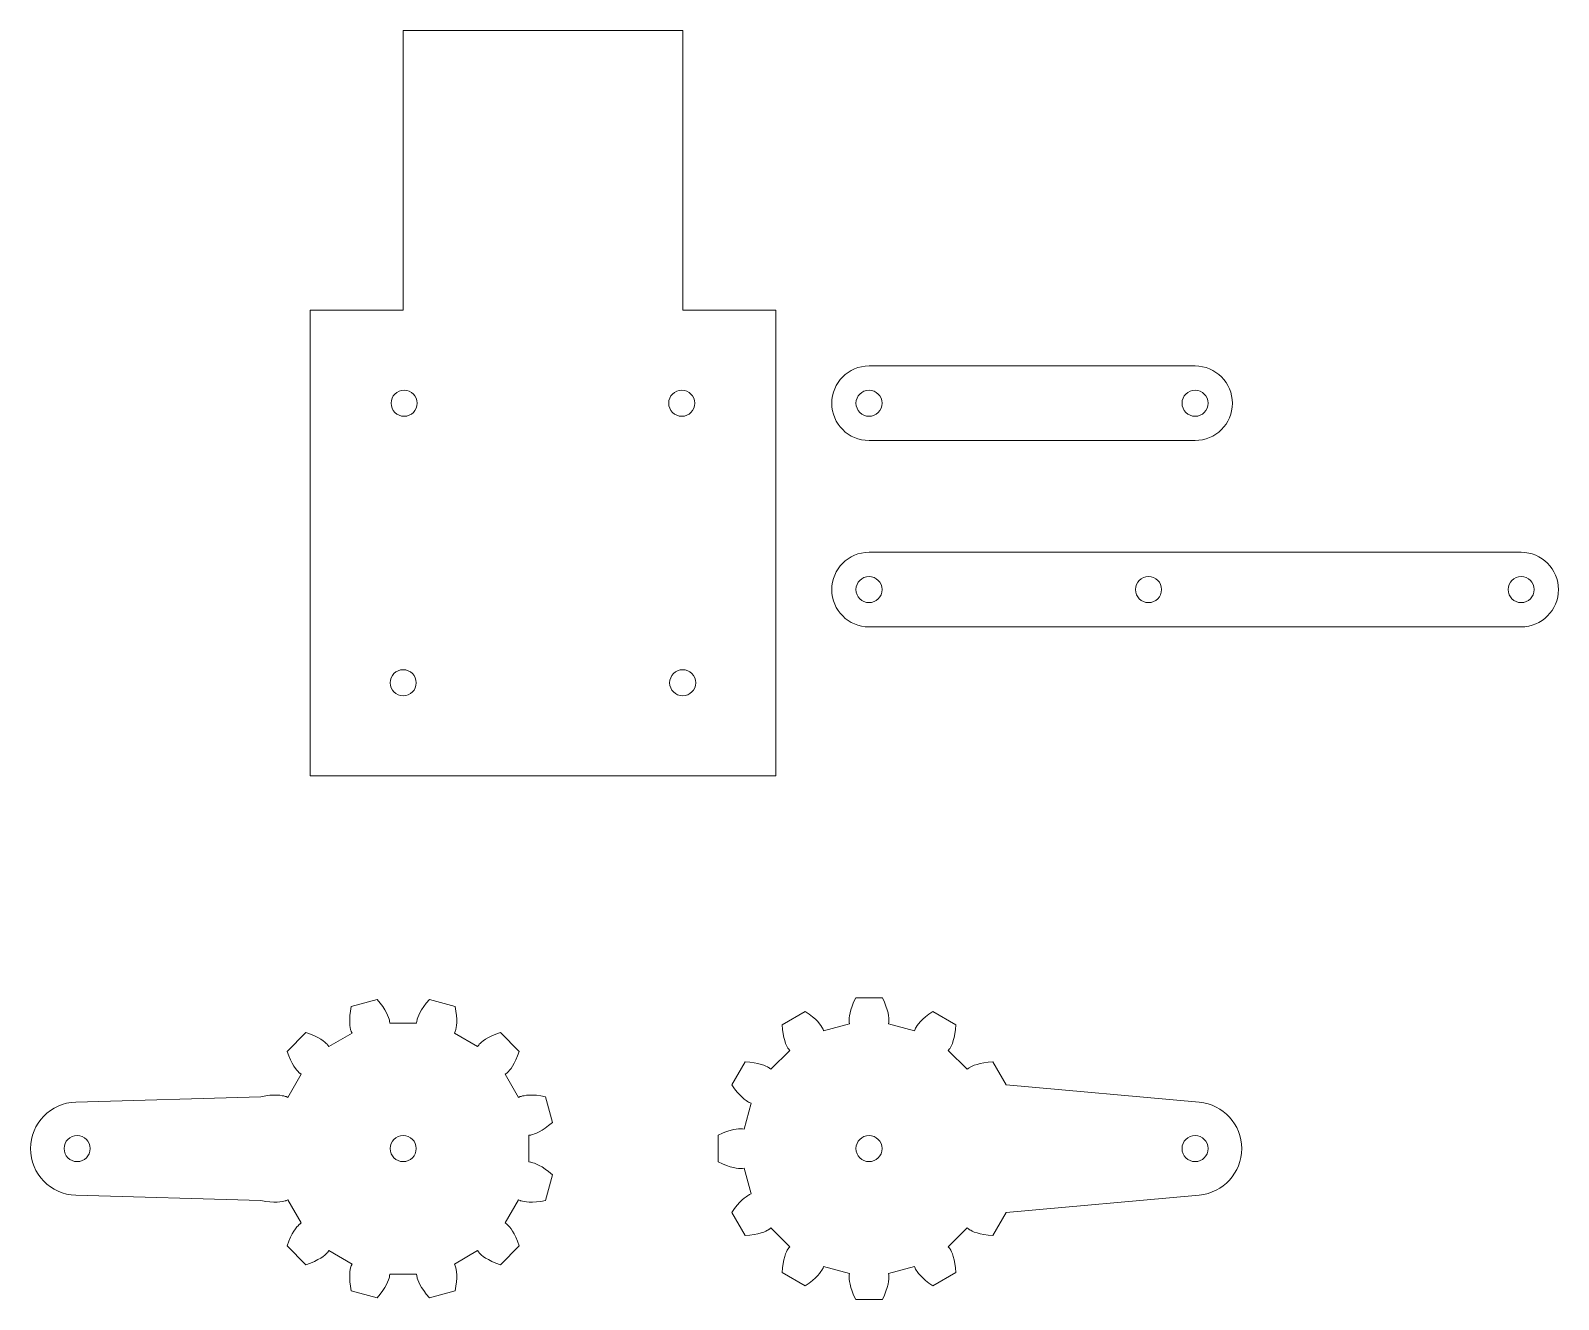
# Model space of a CAD drawing. Extents: x -40 to 124, y -16 to 120.
import ezdxf

# ---------------------------------------------------------------- set-up
doc = ezdxf.new("R2010")
doc.units = 0
doc.layers.get('0').update_dxf_attribs({"lineweight": 0, "true_color": 0xffffff})

msp = doc.modelspace()

# ---------------------------------------------------------------- linework, layer by layer
for p, q in [((0, 90), (0, 120)), ((0, 120), (30, 120)), ((30, 120), (30, 90)), ((-10, 90), (0, 90)), ((-10, 40), (-10, 90)), ((30, 90), (40, 90)), ((40, 90), (40, 40)), ((85, 84), (50, 84)), ((50, 76), (85, 76)), ((50, 64), (120, 64)), ((120, 56), (50, 56)), ((40, 40), (-10, 40)), ((-5.66, 14.76), (-5.57, 15.27)), ((-2.81, 16.01), (-5.57, 15.27)), ((-2.47, 15.61), (-2.81, 16.01)), ((-2.2, 15.24), (-2.47, 15.61)), ((-1.97, 14.9), (-2.2, 15.24)), ((-1.8, 14.59), (-1.97, 14.9)), ((1.8, 14.59), (1.97, 14.9)), ((1.97, 14.9), (2.2, 15.24)), ((2.2, 15.24), (2.47, 15.61)), ((2.47, 15.61), (2.81, 16.01)), ((5.57, 15.27), (2.81, 16.01)), ((5.66, 14.76), (5.57, 15.27)), ((47.96, 14.56), (48.05, 14.9)), ((48.05, 14.9), (48.18, 15.29)), ((48.18, 15.29), (48.35, 15.72)), ((48.35, 15.72), (48.57, 16.19)), ((51.43, 16.19), (48.57, 16.19)), ((51.65, 15.72), (51.43, 16.19)), ((51.82, 15.29), (51.65, 15.72)), ((51.95, 14.9), (51.82, 15.29)), ((52.04, 14.56), (51.95, 14.9)), ((-5.74, 13.89), (-5.72, 14.3)), ((-5.74, 13.53), (-5.74, 13.89)), ((-5.72, 13.23), (-5.74, 13.53)), ((-5.72, 14.3), (-5.66, 14.76)), ((-5.68, 12.99), (-5.72, 13.23)), ((-1.67, 14.32), (-1.8, 14.59)), ((-1.57, 14.09), (-1.67, 14.32)), ((-1.51, 13.91), (-1.57, 14.09)), ((-1.48, 13.78), (-1.51, 13.91)), ((-1.46, 13.7), (-1.48, 13.78)), ((-1.46, 13.67), (-1.46, 13.7)), ((-1.46, 13.67), (-1.43, 13.47)), ((1.43, 13.47), (-1.43, 13.47)), ((1.46, 13.67), (1.43, 13.47)), ((1.46, 13.7), (1.48, 13.78)), ((1.46, 13.67), (1.46, 13.7)), ((1.48, 13.78), (1.51, 13.91)), ((1.51, 13.91), (1.57, 14.09)), ((1.57, 14.09), (1.67, 14.32)), ((1.67, 14.32), (1.8, 14.59)), ((5.72, 14.3), (5.66, 14.76)), ((5.68, 12.99), (5.72, 13.23)), ((5.74, 13.89), (5.72, 14.3)), ((5.72, 13.23), (5.74, 13.53)), ((5.74, 13.53), (5.74, 13.89)), ((43.14, 14.73), (40.67, 13.3)), ((40.71, 12.79), (40.67, 13.3)), ((43.57, 14.44), (43.14, 14.73)), ((43.93, 14.15), (43.57, 14.44)), ((44.24, 13.88), (43.93, 14.15)), ((44.49, 13.63), (44.24, 13.88)), ((44.68, 13.4), (44.49, 13.63)), ((44.83, 13.2), (44.68, 13.4)), ((44.94, 13.05), (44.83, 13.2)), ((47.9, 13.39), (45.13, 12.64)), ((47.86, 13.83), (47.87, 14.02)), ((47.86, 13.69), (47.86, 13.83)), ((47.86, 13.61), (47.86, 13.69)), ((47.87, 13.58), (47.86, 13.61)), ((47.87, 14.02), (47.9, 14.26)), ((47.87, 13.58), (47.9, 13.39)), ((47.9, 14.26), (47.96, 14.56)), ((52.1, 14.26), (52.04, 14.56)), ((52.13, 14.02), (52.1, 14.26)), ((52.13, 13.58), (52.1, 13.39)), ((54.87, 12.64), (52.1, 13.39)), ((52.14, 13.83), (52.13, 14.02)), ((52.13, 13.58), (52.14, 13.61)), ((52.14, 13.69), (52.14, 13.83)), ((52.14, 13.61), (52.14, 13.69)), ((55.06, 13.05), (55.17, 13.2)), ((55.17, 13.2), (55.32, 13.4)), ((55.32, 13.4), (55.51, 13.63)), ((55.51, 13.63), (55.76, 13.88)), ((55.76, 13.88), (56.07, 14.15)), ((56.07, 14.15), (56.43, 14.44)), ((56.43, 14.44), (56.86, 14.73)), ((59.33, 13.3), (56.86, 14.73)), ((59.29, 12.79), (59.33, 13.3)), ((-10.44, 12.46), (-12.46, 10.44)), ((-9.95, 12.28), (-10.44, 12.46)), ((-9.52, 12.1), (-9.95, 12.28)), ((-9.16, 11.91), (-9.52, 12.1)), ((-8.85, 11.74), (-9.16, 11.91)), ((-8.6, 11.57), (-8.85, 11.74)), ((-8.41, 11.42), (-8.6, 11.57)), ((-5.49, 12.39), (-7.98, 10.95)), ((-5.65, 12.8), (-5.68, 12.99)), ((-5.61, 12.67), (-5.65, 12.8)), ((-5.59, 12.59), (-5.61, 12.67)), ((-5.58, 12.57), (-5.59, 12.59)), ((-5.58, 12.57), (-5.49, 12.39)), ((5.58, 12.57), (5.49, 12.39)), ((7.98, 10.95), (5.49, 12.39)), ((5.58, 12.57), (5.59, 12.59)), ((5.59, 12.59), (5.61, 12.67)), ((5.61, 12.67), (5.65, 12.8)), ((5.65, 12.8), (5.68, 12.99)), ((8.41, 11.42), (8.6, 11.57)), ((8.6, 11.57), (8.85, 11.74)), ((8.85, 11.74), (9.16, 11.91)), ((9.16, 11.91), (9.52, 12.1)), ((9.52, 12.1), (9.95, 12.28)), ((9.95, 12.28), (10.44, 12.46)), ((12.46, 10.44), (10.44, 12.46)), ((40.78, 12.33), (40.71, 12.79)), ((40.86, 11.93), (40.78, 12.33)), ((40.96, 11.59), (40.86, 11.93)), ((41.05, 11.3), (40.96, 11.59)), ((45.01, 12.93), (44.94, 13.05)), ((45.04, 12.86), (45.01, 12.93)), ((45.06, 12.83), (45.04, 12.86)), ((45.06, 12.83), (45.13, 12.64)), ((54.94, 12.83), (54.87, 12.64)), ((54.94, 12.83), (54.96, 12.86)), ((54.96, 12.86), (54.99, 12.93)), ((54.99, 12.93), (55.06, 13.05)), ((58.95, 11.3), (59.04, 11.59)), ((59.04, 11.59), (59.14, 11.93)), ((59.14, 11.93), (59.22, 12.33)), ((59.22, 12.33), (59.29, 12.79)), ((-12.28, 9.95), (-12.46, 10.44)), ((-12.1, 9.52), (-12.28, 9.95)), ((-8.27, 11.29), (-8.41, 11.42)), ((-8.17, 11.2), (-8.27, 11.29)), ((-8.11, 11.13), (-8.17, 11.2)), ((-8.1, 11.11), (-8.11, 11.13)), ((-8.1, 11.11), (-7.98, 10.95)), ((8.1, 11.11), (7.98, 10.95)), ((8.1, 11.11), (8.11, 11.13)), ((8.11, 11.13), (8.17, 11.2)), ((8.17, 11.2), (8.27, 11.29)), ((8.27, 11.29), (8.41, 11.42)), ((12.1, 9.52), (12.28, 9.95)), ((12.28, 9.95), (12.46, 10.44)), ((41.49, 10.54), (39.46, 8.51)), ((41.15, 11.08), (41.05, 11.3)), ((41.23, 10.91), (41.15, 11.08)), ((41.3, 10.79), (41.23, 10.91)), ((41.34, 10.72), (41.3, 10.79)), ((41.36, 10.7), (41.34, 10.72)), ((41.36, 10.7), (41.49, 10.54)), ((58.64, 10.7), (58.51, 10.54)), ((60.54, 8.51), (58.51, 10.54)), ((58.64, 10.7), (58.66, 10.72)), ((58.66, 10.72), (58.7, 10.79)), ((58.7, 10.79), (58.77, 10.91)), ((58.77, 10.91), (58.85, 11.08)), ((58.85, 11.08), (58.95, 11.3)), ((-11.91, 9.16), (-12.1, 9.52)), ((-11.74, 8.85), (-11.91, 9.16)), ((-11.57, 8.6), (-11.74, 8.85)), ((-11.42, 8.41), (-11.57, 8.6)), ((-11.29, 8.27), (-11.42, 8.41)), ((-11.2, 8.17), (-11.29, 8.27)), ((11.2, 8.17), (11.29, 8.27)), ((11.29, 8.27), (11.42, 8.41)), ((11.42, 8.41), (11.57, 8.6)), ((11.57, 8.6), (11.74, 8.85)), ((11.74, 8.85), (11.91, 9.16)), ((11.91, 9.16), (12.1, 9.52)), ((36.7, 9.33), (35.27, 6.86)), ((37.21, 9.29), (36.7, 9.33)), ((37.67, 9.22), (37.21, 9.29)), ((38.07, 9.14), (37.67, 9.22)), ((38.41, 9.04), (38.07, 9.14)), ((38.7, 8.95), (38.41, 9.04)), ((38.92, 8.85), (38.7, 8.95)), ((39.09, 8.77), (38.92, 8.85)), ((39.21, 8.7), (39.09, 8.77)), ((39.28, 8.66), (39.21, 8.7)), ((39.3, 8.64), (39.28, 8.66)), ((39.3, 8.64), (39.46, 8.51)), ((60.7, 8.64), (60.54, 8.51)), ((60.7, 8.64), (60.72, 8.66)), ((60.72, 8.66), (60.79, 8.7)), ((60.79, 8.7), (60.91, 8.77)), ((60.91, 8.77), (61.08, 8.85)), ((61.08, 8.85), (61.3, 8.95)), ((61.3, 8.95), (61.59, 9.04)), ((61.59, 9.04), (61.93, 9.14)), ((61.93, 9.14), (62.33, 9.22)), ((62.33, 9.22), (62.79, 9.29)), ((62.79, 9.29), (63.3, 9.33)), ((64.73, 6.86), (63.3, 9.33)), ((-10.95, 7.98), (-12.39, 5.49)), ((-11.13, 8.11), (-11.2, 8.17)), ((-11.11, 8.1), (-11.13, 8.11)), ((-11.11, 8.1), (-10.95, 7.98)), ((11.11, 8.1), (10.95, 7.98)), ((12.39, 5.49), (10.95, 7.98)), ((11.11, 8.1), (11.13, 8.11)), ((11.13, 8.11), (11.2, 8.17)), ((35.56, 6.43), (35.27, 6.86)), ((64.73, 6.86), (85.45, 4.98)), ((-15.27, 5.57), (-35.14, 5)), ((-14.76, 5.66), (-15.27, 5.57)), ((-14.3, 5.72), (-14.76, 5.66)), ((-13.89, 5.74), (-14.3, 5.72)), ((-13.53, 5.74), (-13.89, 5.74)), ((-13.23, 5.72), (-13.53, 5.74)), ((-12.99, 5.68), (-13.23, 5.72)), ((-12.8, 5.65), (-12.99, 5.68)), ((-12.67, 5.61), (-12.8, 5.65)), ((-12.59, 5.59), (-12.67, 5.61)), ((-12.57, 5.58), (-12.59, 5.59)), ((-12.57, 5.58), (-12.39, 5.49)), ((12.57, 5.58), (12.39, 5.49)), ((12.57, 5.58), (12.59, 5.59)), ((12.59, 5.59), (12.67, 5.61)), ((12.67, 5.61), (12.8, 5.65)), ((12.8, 5.65), (12.99, 5.68)), ((12.99, 5.68), (13.23, 5.72)), ((13.23, 5.72), (13.53, 5.74)), ((13.53, 5.74), (13.89, 5.74)), ((13.89, 5.74), (14.3, 5.72)), ((14.3, 5.72), (14.76, 5.66)), ((14.76, 5.66), (15.27, 5.57)), ((16.01, 2.81), (15.27, 5.57)), ((35.85, 6.07), (35.56, 6.43)), ((36.12, 5.76), (35.85, 6.07)), ((36.37, 5.51), (36.12, 5.76)), ((36.6, 5.32), (36.37, 5.51)), ((36.8, 5.17), (36.6, 5.32)), ((36.95, 5.06), (36.8, 5.17)), ((37.07, 4.99), (36.95, 5.06)), ((37.14, 4.96), (37.07, 4.99)), ((37.17, 4.94), (37.14, 4.96)), ((37.17, 4.94), (37.36, 4.87)), ((37.36, 4.87), (36.61, 2.1)), ((14.09, 1.57), (14.32, 1.67)), ((14.32, 1.67), (14.59, 1.8)), ((14.59, 1.8), (14.9, 1.97)), ((14.9, 1.97), (15.24, 2.2)), ((15.24, 2.2), (15.61, 2.47)), ((15.61, 2.47), (16.01, 2.81)), ((34.28, 1.65), (33.81, 1.43)), ((34.71, 1.82), (34.28, 1.65)), ((35.1, 1.95), (34.71, 1.82)), ((35.44, 2.04), (35.1, 1.95)), ((35.74, 2.1), (35.44, 2.04)), ((35.98, 2.13), (35.74, 2.1)), ((36.17, 2.14), (35.98, 2.13)), ((36.31, 2.14), (36.17, 2.14)), ((36.39, 2.14), (36.31, 2.14)), ((36.42, 2.13), (36.39, 2.14)), ((36.42, 2.13), (36.61, 2.1)), ((13.67, 1.46), (13.47, 1.43)), ((13.47, -1.43), (13.47, 1.43)), ((13.67, 1.46), (13.7, 1.46)), ((13.7, 1.46), (13.78, 1.48)), ((13.78, 1.48), (13.91, 1.51)), ((13.91, 1.51), (14.09, 1.57)), ((33.81, 1.43), (33.81, -1.43)), ((13.67, -1.46), (13.47, -1.43)), ((13.67, -1.46), (13.7, -1.46)), ((13.7, -1.46), (13.78, -1.48)), ((13.78, -1.48), (13.91, -1.51)), ((13.91, -1.51), (14.09, -1.57)), ((14.09, -1.57), (14.32, -1.67)), ((34.28, -1.65), (33.81, -1.43)), ((14.32, -1.67), (14.59, -1.8)), ((14.59, -1.8), (14.9, -1.97)), ((14.9, -1.97), (15.24, -2.2)), ((15.24, -2.2), (15.61, -2.47)), ((15.27, -5.57), (16.01, -2.81)), ((15.61, -2.47), (16.01, -2.81)), ((34.71, -1.82), (34.28, -1.65)), ((35.1, -1.95), (34.71, -1.82)), ((35.44, -2.04), (35.1, -1.95)), ((35.74, -2.1), (35.44, -2.04)), ((35.98, -2.13), (35.74, -2.1)), ((36.17, -2.14), (35.98, -2.13)), ((36.31, -2.14), (36.17, -2.14)), ((36.39, -2.14), (36.31, -2.14)), ((36.42, -2.13), (36.39, -2.14)), ((36.42, -2.13), (36.61, -2.1)), ((36.61, -2.1), (37.36, -4.87)), ((37.17, -4.94), (37.36, -4.87)), ((-15.27, -5.57), (-35.14, -5)), ((-14.76, -5.66), (-15.27, -5.57)), ((-14.3, -5.72), (-14.76, -5.66)), ((-13.89, -5.74), (-14.3, -5.72)), ((-13.53, -5.74), (-13.89, -5.74)), ((-13.23, -5.72), (-13.53, -5.74)), ((-12.99, -5.68), (-13.23, -5.72)), ((-12.8, -5.65), (-12.99, -5.68)), ((-12.67, -5.61), (-12.8, -5.65)), ((-12.59, -5.59), (-12.67, -5.61)), ((-12.57, -5.58), (-12.59, -5.59)), ((-12.57, -5.58), (-12.39, -5.49)), ((-12.39, -5.49), (-10.95, -7.98)), ((10.95, -7.98), (12.39, -5.49)), ((12.57, -5.58), (12.39, -5.49)), ((12.57, -5.58), (12.59, -5.59)), ((12.59, -5.59), (12.67, -5.61)), ((12.67, -5.61), (12.8, -5.65)), ((12.8, -5.65), (12.99, -5.68)), ((12.99, -5.68), (13.23, -5.72)), ((13.23, -5.72), (13.53, -5.74)), ((13.53, -5.74), (13.89, -5.74)), ((13.89, -5.74), (14.3, -5.72)), ((14.3, -5.72), (14.76, -5.66)), ((14.76, -5.66), (15.27, -5.57)), ((35.56, -6.43), (35.27, -6.86)), ((35.85, -6.07), (35.56, -6.43)), ((36.12, -5.76), (35.85, -6.07)), ((36.37, -5.51), (36.12, -5.76)), ((36.6, -5.32), (36.37, -5.51)), ((36.8, -5.17), (36.6, -5.32)), ((36.95, -5.06), (36.8, -5.17)), ((37.07, -4.99), (36.95, -5.06)), ((37.14, -4.96), (37.07, -4.99)), ((37.17, -4.94), (37.14, -4.96)), ((64.73, -6.86), (85.45, -4.98)), ((-11.2, -8.17), (-11.29, -8.27)), ((-11.13, -8.11), (-11.2, -8.17)), ((-11.11, -8.1), (-11.13, -8.11)), ((-11.11, -8.1), (-10.95, -7.98)), ((11.11, -8.1), (10.95, -7.98)), ((11.11, -8.1), (11.13, -8.11)), ((11.13, -8.11), (11.2, -8.17)), ((11.2, -8.17), (11.29, -8.27)), ((35.27, -6.86), (36.7, -9.33)), ((63.3, -9.33), (64.73, -6.86)), ((-12.1, -9.52), (-12.28, -9.95)), ((-11.91, -9.16), (-12.1, -9.52)), ((-11.74, -8.85), (-11.91, -9.16)), ((-11.57, -8.6), (-11.74, -8.85)), ((-11.42, -8.41), (-11.57, -8.6)), ((-11.29, -8.27), (-11.42, -8.41)), ((11.29, -8.27), (11.42, -8.41)), ((11.42, -8.41), (11.57, -8.6)), ((11.57, -8.6), (11.74, -8.85)), ((11.74, -8.85), (11.91, -9.16)), ((11.91, -9.16), (12.1, -9.52)), ((12.1, -9.52), (12.28, -9.95)), ((37.21, -9.29), (36.7, -9.33)), ((37.67, -9.22), (37.21, -9.29)), ((38.07, -9.14), (37.67, -9.22)), ((38.41, -9.04), (38.07, -9.14)), ((38.7, -8.95), (38.41, -9.04)), ((38.92, -8.85), (38.7, -8.95)), ((39.09, -8.77), (38.92, -8.85)), ((39.21, -8.7), (39.09, -8.77)), ((39.28, -8.66), (39.21, -8.7)), ((39.3, -8.64), (39.28, -8.66)), ((39.3, -8.64), (39.46, -8.51)), ((39.46, -8.51), (41.49, -10.54)), ((58.51, -10.54), (60.54, -8.51)), ((60.7, -8.64), (60.54, -8.51)), ((60.7, -8.64), (60.72, -8.66)), ((60.72, -8.66), (60.79, -8.7)), ((60.79, -8.7), (60.91, -8.77)), ((60.91, -8.77), (61.08, -8.85)), ((61.08, -8.85), (61.3, -8.95)), ((61.3, -8.95), (61.59, -9.04)), ((61.59, -9.04), (61.93, -9.14)), ((61.93, -9.14), (62.33, -9.22)), ((62.33, -9.22), (62.79, -9.29)), ((62.79, -9.29), (63.3, -9.33)), ((-12.28, -9.95), (-12.46, -10.44)), ((-12.46, -10.44), (-10.44, -12.46)), ((-8.41, -11.42), (-8.6, -11.57)), ((-8.27, -11.29), (-8.41, -11.42)), ((-8.17, -11.2), (-8.27, -11.29)), ((-8.11, -11.13), (-8.17, -11.2)), ((-8.1, -11.11), (-8.11, -11.13)), ((-8.1, -11.11), (-7.98, -10.95)), ((-7.98, -10.95), (-5.49, -12.39)), ((5.49, -12.39), (7.98, -10.95)), ((8.1, -11.11), (7.98, -10.95)), ((8.1, -11.11), (8.11, -11.13)), ((8.11, -11.13), (8.17, -11.2)), ((8.17, -11.2), (8.27, -11.29)), ((8.27, -11.29), (8.41, -11.42)), ((8.41, -11.42), (8.6, -11.57)), ((10.44, -12.46), (12.46, -10.44)), ((12.28, -9.95), (12.46, -10.44)), ((41.05, -11.3), (40.96, -11.59)), ((41.15, -11.08), (41.05, -11.3)), ((41.23, -10.91), (41.15, -11.08)), ((41.3, -10.79), (41.23, -10.91)), ((41.34, -10.72), (41.3, -10.79)), ((41.36, -10.7), (41.34, -10.72)), ((41.36, -10.7), (41.49, -10.54)), ((58.64, -10.7), (58.51, -10.54)), ((58.64, -10.7), (58.66, -10.72)), ((58.66, -10.72), (58.7, -10.79)), ((58.7, -10.79), (58.77, -10.91)), ((58.77, -10.91), (58.85, -11.08)), ((58.85, -11.08), (58.95, -11.3)), ((58.95, -11.3), (59.04, -11.59)), ((-9.95, -12.28), (-10.44, -12.46)), ((-9.52, -12.1), (-9.95, -12.28)), ((-9.16, -11.91), (-9.52, -12.1)), ((-8.85, -11.74), (-9.16, -11.91)), ((-8.6, -11.57), (-8.85, -11.74)), ((-5.68, -12.99), (-5.72, -13.23)), ((-5.65, -12.8), (-5.68, -12.99)), ((-5.61, -12.67), (-5.65, -12.8)), ((-5.59, -12.59), (-5.61, -12.67)), ((-5.58, -12.57), (-5.59, -12.59)), ((-5.58, -12.57), (-5.49, -12.39)), ((5.58, -12.57), (5.49, -12.39)), ((5.58, -12.57), (5.59, -12.59)), ((5.59, -12.59), (5.61, -12.67)), ((5.61, -12.67), (5.65, -12.8)), ((5.65, -12.8), (5.68, -12.99)), ((5.68, -12.99), (5.72, -13.23)), ((8.6, -11.57), (8.85, -11.74)), ((8.85, -11.74), (9.16, -11.91)), ((9.16, -11.91), (9.52, -12.1)), ((9.52, -12.1), (9.95, -12.28)), ((9.95, -12.28), (10.44, -12.46)), ((40.71, -12.79), (40.67, -13.3)), ((40.78, -12.33), (40.71, -12.79)), ((40.86, -11.93), (40.78, -12.33)), ((40.96, -11.59), (40.86, -11.93)), ((44.94, -13.05), (44.83, -13.2)), ((45.01, -12.93), (44.94, -13.05)), ((45.04, -12.86), (45.01, -12.93)), ((45.06, -12.83), (45.04, -12.86)), ((45.06, -12.83), (45.13, -12.64)), ((45.13, -12.64), (47.9, -13.39)), ((52.1, -13.39), (54.87, -12.64)), ((54.94, -12.83), (54.87, -12.64)), ((54.94, -12.83), (54.96, -12.86)), ((54.96, -12.86), (54.99, -12.93)), ((54.99, -12.93), (55.06, -13.05)), ((55.06, -13.05), (55.17, -13.2)), ((59.04, -11.59), (59.14, -11.93)), ((59.14, -11.93), (59.22, -12.33)), ((59.22, -12.33), (59.29, -12.79)), ((59.29, -12.79), (59.33, -13.3)), ((-5.72, -13.23), (-5.74, -13.53)), ((-5.74, -13.53), (-5.74, -13.89)), ((-5.74, -13.89), (-5.72, -14.3)), ((-5.72, -14.3), (-5.66, -14.76)), ((-5.66, -14.76), (-5.57, -15.27)), ((-1.8, -14.59), (-1.97, -14.9)), ((-1.67, -14.32), (-1.8, -14.59)), ((-1.57, -14.09), (-1.67, -14.32)), ((-1.51, -13.91), (-1.57, -14.09)), ((-1.48, -13.78), (-1.51, -13.91)), ((-1.46, -13.7), (-1.48, -13.78)), ((-1.46, -13.67), (-1.43, -13.47)), ((-1.46, -13.67), (-1.46, -13.7)), ((-1.43, -13.47), (1.43, -13.47)), ((1.46, -13.67), (1.43, -13.47)), ((1.46, -13.67), (1.46, -13.7)), ((1.46, -13.7), (1.48, -13.78)), ((1.48, -13.78), (1.51, -13.91)), ((1.51, -13.91), (1.57, -14.09)), ((1.57, -14.09), (1.67, -14.32)), ((1.67, -14.32), (1.8, -14.59)), ((1.8, -14.59), (1.97, -14.9)), ((5.66, -14.76), (5.57, -15.27)), ((5.72, -14.3), (5.66, -14.76)), ((5.72, -13.23), (5.74, -13.53)), ((5.74, -13.89), (5.72, -14.3)), ((5.74, -13.53), (5.74, -13.89)), ((40.67, -13.3), (43.14, -14.73)), ((43.57, -14.44), (43.14, -14.73)), ((43.93, -14.15), (43.57, -14.44)), ((44.24, -13.88), (43.93, -14.15)), ((44.49, -13.63), (44.24, -13.88)), ((44.68, -13.4), (44.49, -13.63)), ((44.83, -13.2), (44.68, -13.4)), ((47.87, -13.58), (47.86, -13.61)), ((47.86, -13.61), (47.86, -13.69)), ((47.86, -13.69), (47.86, -13.83)), ((47.86, -13.83), (47.87, -14.02)), ((47.87, -13.58), (47.9, -13.39)), ((47.87, -14.02), (47.9, -14.26)), ((47.9, -14.26), (47.96, -14.56)), ((47.96, -14.56), (48.05, -14.9)), ((52.04, -14.56), (51.95, -14.9)), ((52.1, -14.26), (52.04, -14.56)), ((52.13, -13.58), (52.1, -13.39)), ((52.13, -14.02), (52.1, -14.26)), ((52.13, -13.58), (52.14, -13.61)), ((52.14, -13.83), (52.13, -14.02)), ((52.14, -13.61), (52.14, -13.69)), ((52.14, -13.69), (52.14, -13.83)), ((55.17, -13.2), (55.32, -13.4)), ((55.32, -13.4), (55.51, -13.63)), ((55.51, -13.63), (55.76, -13.88)), ((55.76, -13.88), (56.07, -14.15)), ((56.07, -14.15), (56.43, -14.44)), ((56.43, -14.44), (56.86, -14.73)), ((56.86, -14.73), (59.33, -13.3)), ((-5.57, -15.27), (-2.81, -16.01)), ((-2.47, -15.61), (-2.81, -16.01)), ((-2.2, -15.24), (-2.47, -15.61)), ((-1.97, -14.9), (-2.2, -15.24)), ((1.97, -14.9), (2.2, -15.24)), ((2.2, -15.24), (2.47, -15.61)), ((2.47, -15.61), (2.81, -16.01)), ((2.81, -16.01), (5.57, -15.27)), ((48.05, -14.9), (48.18, -15.29)), ((48.18, -15.29), (48.35, -15.72)), ((48.35, -15.72), (48.57, -16.19)), ((48.57, -16.19), (51.43, -16.19)), ((51.65, -15.72), (51.43, -16.19)), ((51.82, -15.29), (51.65, -15.72)), ((51.95, -14.9), (51.82, -15.29))]:
    msp.add_line(p, q)
for centre in [(0.1, 80), (29.9, 80), (50, 80), (85, 80), (50, 60), (80, 60), (120, 60), (0, 50), (30, 50), (-35, 0), (0, 0), (50, 0), (85, 0)]:
    msp.add_circle(centre, 1.4)
for centre, radius, start, end in [((50, 80), 4, 90, 270), ((85, 80), 4, 270, 90), ((50, 60), 4, 90, 270), ((120, 60), 4, 270, 90), ((-35, 0), 5, 91.6448, 268.3552), ((85, 0), 5, 275.1777, 84.8223)]:
    msp.add_arc(centre, radius, start, end)

doc.saveas('drawing.dxf')
